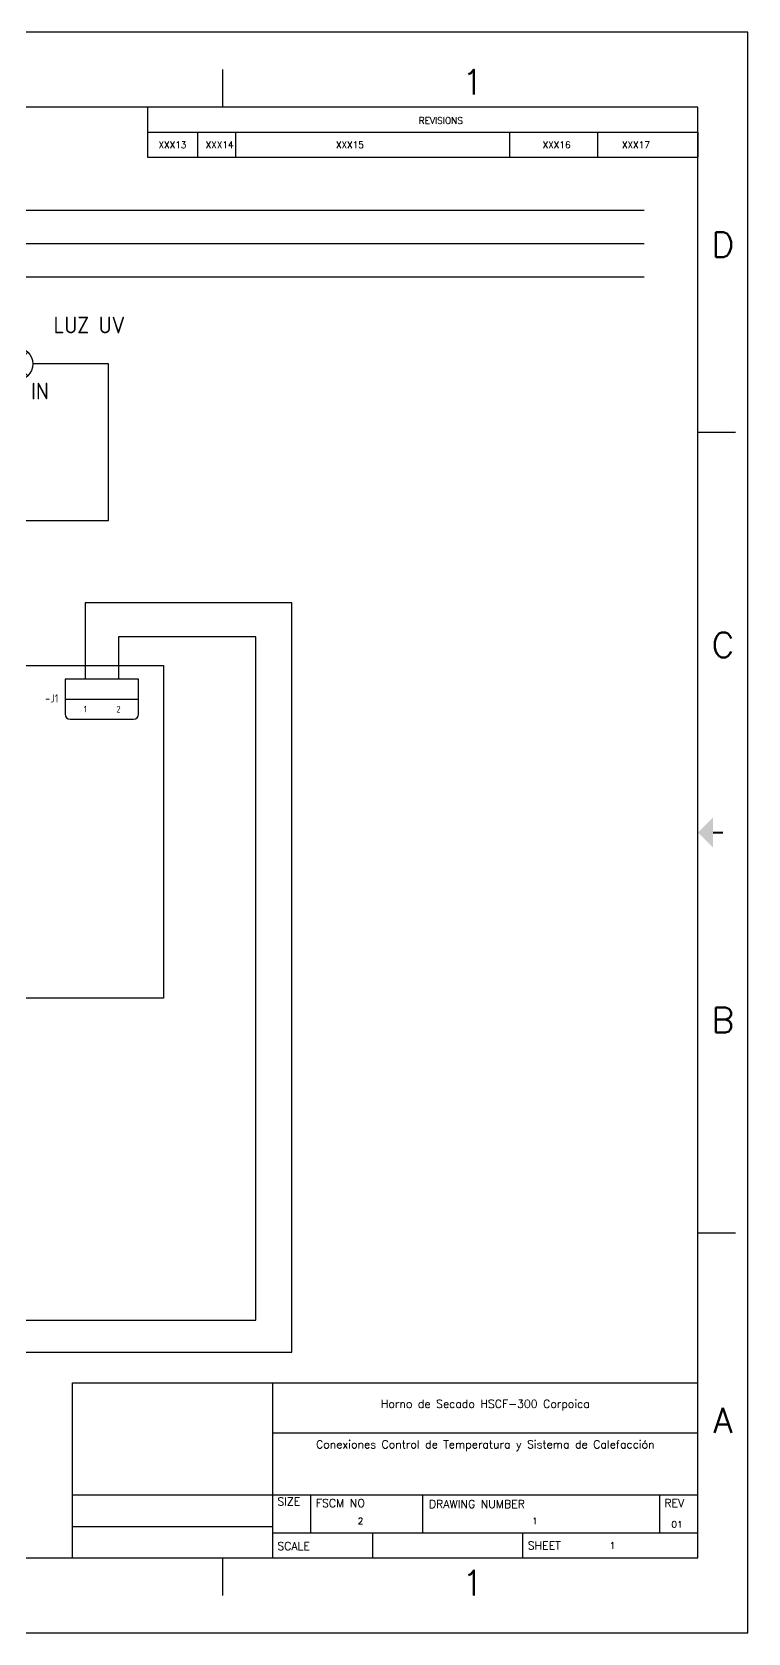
# Model space of a CAD drawing. Header units: inches. Extents: x 1 to 631, y 1 to 481.
# Drawn here: x 416.3 to 631, y 0.7 to 480.7 of the extents above; entities that cross this region are included whole.
import ezdxf
from ezdxf.enums import TextEntityAlignment as Align

# ---------------------------------------------------------------- set-up
doc = ezdxf.new("R2010")
doc.units = ezdxf.units.IN
doc.header["$MEASUREMENT"] = 0
for name, color, linetype in [('DESC', 150, 'Continuous'), ('MISC', 7, 'Continuous'), ('RED_14_THHN', 20, 'Continuous'), ('SYMS', 7, 'Continuous'), ('TAGS', 150, 'Continuous'), ('TB_LABELS', 1, 'Continuous'), ('TERMS', 123, 'Continuous'), ('Title Block', 7, 'Continuous'), ('Viewport', 7, 'Continuous'), ('WHT_12_THHN', 7, 'Continuous')]:
    doc.layers.add(name, color=color, linetype=linetype)
doc.styles.add('Roman', font='romans')
doc.styles.add('WD', font='romans.shx')
doc.styles.add('WD_IEC', font='ISOCP2.shx', dxfattribs={"width": 0.9, "height": 4})

# ---------------------------------------------------------------- blocks, each defined once
blk = doc.blocks.new('ANSI_border_C')
for p, q in [((20.5, 0.75), (20.5, 2.5)), ((14.25, 0.75), (20.5, 0.75))]:
    blk.add_line(p, q)
at = {"layer": 'Title Block'}
for p, q in [((21, 16), (0, 16)), ((21, 0), (21, 16)), ((15.75, 15.25), (15.75, 15.625)), ((20.5, 15.25), (0.5, 15.25)), ((15, 15.25), (15, 15)), ((20.5, 0.75), (20.5, 15.25)), ((15, 15), (20.5, 15)), ((20.5, 12), (20.875, 12)), ((20.5, 4), (20.875, 4)), ((0.5, 0.75), (20.5, 0.75)), ((15.75, 0.375), (15.75, 0.75)), ((0, 0), (21, 0))]:
    blk.add_line(p, q, dxfattribs=at)
at = {"layer": 'Title Block', "const_width": 0.02}
blk.add_lwpolyline([(20.75, 8), (20.65, 8)], dxfattribs=at)
at = {"layer": 'Title Block'}
blk.add_solid([(20.65, 7.85), (20.65, 8.15), (20.5, 8)], dxfattribs=at)
at = {"layer": 'Title Block', "style": 'Roman'}
for s, p in [('1', (18.25, 15.5)), ('D', (20.75, 13.875)), ('C', (20.75, 9.875)), ('B', (20.75, 6.125)), ('A', (20.75, 2.125)), ('1', (18.25, 0.5))]:
    blk.add_text(s, height=0.25, dxfattribs=at).set_placement(p, align=Align.MIDDLE_CENTER)
blk.add_text('REVISIONS', height=0.065, dxfattribs=at).set_placement((17.71, 15.083))
blk = doc.blocks.new('ANSI_REVblock_C')
blk.add_line((0, 0), (0, -0.25))
at = {"layer": 'Title Block'}
for p, q in [((-5.5, 0), (0, 0)), ((-5.5, 0), (-5.5, -0.25)), ((-5, -0.25), (-5, 0)), ((-4.62, -0.25), (-4.62, 0)), ((-1.88, -0.25), (-1.88, 0)), ((-1, -0.25), (-1, 0)), ((-5.5, -0.25), (0, -0.25))]:
    blk.add_line(p, q, dxfattribs=at)
at = {"style": 'WD'}
for tag, p in [('ZONE', (-5.391, -0.16)), ('REV', (-4.92, -0.16)), ('DESCRIPTION', (-3.618, -0.16)), ('DATE', (-1.552, -0.16)), ('APPROVED', (-0.759, -0.16))]:
    blk.add_attdef(tag, p, '', height=0.065, dxfattribs=at)
at = {"style": 'WD', "flags": 1}
blk.add_attdef('WD_TB', (-4.505, -0.154), '', height=0.03, dxfattribs=at)
blk = doc.blocks.new('ANSI_tblock_desc_C')
for p, q in [((0, 0), (0, 1.75)), ((-6.25, 0), (0, 0))]:
    blk.add_line(p, q)
at = {"layer": 'Title Block'}
for p, q in [((-6.25, 1.75), (0, 1.75)), ((-6.25, 0), (-6.25, 1.75)), ((-4.25, 0), (-4.25, 1.75)), ((-4.25, 1.25), (0, 1.25)), ((-6.25, 0.63), (0, 0.63)), ((-3.87, 0.25), (-3.87, 0.63)), ((-2.75, 0.25), (-2.75, 0.63)), ((-0.38, 0.25), (-0.38, 0.63)), ((-6.25, 0.315), (-4.25, 0.315)), ((-4.25, 0.25), (0, 0.25)), ((-3.25, 0), (-3.25, 0.25)), ((-1.75, 0), (-1.75, 0.25))]:
    blk.add_line(p, q, dxfattribs=at)
at = {"color": 0, "style": 'Roman', "flags": 8}
for tag, p in [('FNAME', (-20.636, 6.819)), ('REVDATE', (-20.636, 4.106)), ('USER', (-20.636, 1.477))]:
    blk.add_attdef(tag, p, '', height=0.15, rotation=90, dxfattribs=at)
at = {"style": 'WD'}
for tag, p in [('PROJDESC', (-2.125, 1.5)), ('TITLE1', (-2.125, 1.095)), ('TITLE2', (-2.125, 0.785))]:
    blk.add_attdef(tag, text='', height=0.08, dxfattribs=at).set_placement(p, align=Align.CENTER)
for tag, p in [('SIZE', (-4.162, 0.32)), ('FSCM_NO', (-3.4, 0.337)), ('DWG_NO', (-1.659, 0.337)), ('REV', (-0.265, 0.303)), ('SCALE', (-3.634, 0.069)), ('SHEET', (-0.883, 0.092))]:
    blk.add_attdef(tag, p, '', height=0.065, dxfattribs=at)
at = {"style": 'WD', "flags": 1}
blk.add_attdef('WD_TB', (-5.57, 0.177), '', height=0.086, dxfattribs=at)
at = {"layer": 'TB_LABELS', "style": 'WD'}
for s, p in [('SIZE', (-4.204, 0.604)), ('FSCM NO', (-3.819, 0.588)), ('DRAWING NUMBER', (-2.689, 0.579)), ('REV', (-0.336, 0.588)), ('SHEET', (-1.701, 0.164)), ('SCALE', (-4.204, 0.158))]:
    blk.add_text(s, height=0.08, dxfattribs=at).set_placement(p, align=Align.TOP_LEFT)
blk = doc.blocks.new('VCN1_1PJ_BB5')
at = {"layer": 'SYMS'}
for p, q in [((-12, 12), (-12, -9)), ((32, 12), (-12, 12)), ((32, -9), (32, 12)), ((-12, 0), (32, 0)), ((-9, -12), (29, -12))]:
    blk.add_line(p, q, dxfattribs=at)
for centre, start, end in [((-9, -9), 180, 270), ((29, -9), 270, 0)]:
    blk.add_arc(centre, 3, start, end, dxfattribs=at)
at = {"style": 'WD', "flags": 1}
blk.add_attdef('WD_JUMPERS', (0, 0), '', height=0.01, dxfattribs=at)
at = {"layer": 'SYMS', "linetype": 'Continuous', "style": 'WD_IEC', "width": 0.9, "flags": 8}
for tag, p in [('TERMDESC01J', (-2, 16)), ('TERMDESC02J', (18, 16))]:
    blk.add_attdef(tag, p, '', height=4, rotation=90, dxfattribs=at)
at = {"layer": 'SYMS', "style": 'WD_IEC'}
for tag, p in [('DESC2', (-16, 26)), ('DESC1', (-16, 33)), ('DESC3', (-16, 19)), ('INST', (-16, 12)), ('LOC', (-16, 5)), ('TAG1', (-16, -2)), ('XREF', (-16, -9.82))]:
    blk.add_attdef(tag, text='', height=5, dxfattribs=at).set_placement(p, align=Align.RIGHT)
at = {"layer": 'SYMS', "linetype": 'Continuous', "style": 'WD_IEC', "width": 0.9, "flags": 8}
for tag, p in [('X2WIRE01J', (2, 16)), ('X2WIRE02J', (22, 16))]:
    blk.add_attdef(tag, text='', height=4, rotation=90, dxfattribs=at).set_placement(p, align=Align.TOP_LEFT)
at = {"layer": 'SYMS', "style": 'WD_IEC', "flags": 1}
for tag, p in [('X2TERM01J', (0, 12)), ('X2TERM02J', (20, 12)), ('X8TERM01P', (0, -12)), ('X8TERM02P', (20, -12))]:
    blk.add_attdef(tag, p, '', height=0.02, dxfattribs=at)
at = {"layer": 'SYMS', "color": 7, "style": 'WD_IEC'}
for tag, p in [('X2_TINY_DOT_DONT_REMOVE_01J', (0, 12)), ('X2_TINY_DOT_DONT_REMOVE_02J', (20, 12)), ('X8_TINY_DOT_DONT_REMOVE_01P', (0, -12)), ('X8_TINY_DOT_DONT_REMOVE_02P', (20, -12))]:
    blk.add_attdef(tag, p, '', height=0.0002, dxfattribs=at)
at = {"layer": 'SYMS', "linetype": 'Continuous', "style": 'WD_IEC', "width": 0.9}
for tag, flags, p in [('TERM01J', 9, (0, 6)), ('TERM02J', 9, (20, 6)), ('TERM01P', 8, (0, -6)), ('TERM02P', 8, (20, -6))]:
    blk.add_attdef(tag, text='', height=4, dxfattribs=dict(at, flags=flags)).set_placement(p, align=Align.MIDDLE_CENTER)
at = {"layer": 'SYMS', "style": 'WD_IEC', "width": 0.9}
for tag, p, flags in [('X1LINK', (36, 0), 1), ('ACE_FLAG', (-2.74, -6.39), 9), ('WDBLKNAM', (-2.59, -3.41), 9), ('GENDER', (-2.3, -9.45), 9), ('FAMILY', (6.31, -7.47), 9)]:
    blk.add_attdef(tag, p, '', height=1, dxfattribs=dict(at, flags=flags))
at = {"layer": 'SYMS', "linetype": 'Continuous', "style": 'WD_IEC', "width": 0.9, "flags": 9}
for tag, p in [('ASSYCODE', (5.96, -9.77)), ('CAT', (6.4, -15.35)), ('CATDESC', (6.4, -18.04)), ('MFG', (6.46, -12.65))]:
    blk.add_attdef(tag, p, '', height=2, dxfattribs=at)
at = {"layer": 'SYMS', "linetype": 'Continuous', "style": 'WD_IEC', "width": 0.9, "flags": 8}
for tag, p in [('TERMDESC01P', (-2, -16)), ('TERMDESC02P', (18, -16))]:
    blk.add_attdef(tag, text='', height=4, rotation=90, dxfattribs=at).set_placement(p, align=Align.RIGHT)
for tag, p in [('X8WIRE01P', (2, -16)), ('X8WIRE02P', (22, -16))]:
    blk.add_attdef(tag, text='', height=4, rotation=90, dxfattribs=at).set_placement(p, align=Align.TOP_RIGHT)
blk = doc.blocks.new('HLT1H24')
for p, q in [((-2.5, 0), (-7.5, 0)), ((-1.77, 1.77), (1.77, -1.77)), ((-1.77, -1.77), (1.77, 1.77)), ((7.5, 0), (2.5, 0))]:
    blk.add_line(p, q)
blk.add_circle((0, 0), 2.5)
at = {"style": 'WD_IEC'}
for tag, height, p in [('INST', 2.5, (-2.32, 9.86)), ('LOC', 2.5, (-2.32, 6.86)), ('TAG1', 2.5, (-2.32, 3.86)), ('TERM02', 2, (7.39, 0.99)), ('DESC1', 2.5, (-2.57, -7.43)), ('DESC2', 2.5, (-2.57, -10.43)), ('DESC3', 2.5, (-2.57, -13.43))]:
    blk.add_attdef(tag, text='', height=height, dxfattribs=at).set_placement(p, align=Align.RIGHT)
at = {"style": 'WD_IEC', "flags": 9}
for tag, p in [('MFG', (5.79, 6.14)), ('CAT', (5.79, 3.64))]:
    blk.add_attdef(tag, text='', height=1.5, dxfattribs=at).set_placement(p, align=Align.RIGHT)
at = {"style": 'WD_IEC'}
blk.add_attdef('TERM01', (-7.5, 1), '', height=2, dxfattribs=at)
at = {"style": 'WD_IEC', "flags": 1}
for tag, p, height in [('X4TERM01', (-7.5, 0), 0.32), ('X1TERM02', (7.5, 0), 0.32), ('ASSYCODE', (2.59, -7.25), 1), ('FAMILY', (2.59, -8.75), 1), ('CATDESC', (2.59, -10.25), 1)]:
    blk.add_attdef(tag, p, '', height=height, dxfattribs=at)
at = {"lineweight": 15, "style": 'WD_IEC'}
blk.add_attdef('XREF', text='', height=2.5, dxfattribs=at).set_placement((-2.57, -4.43), align=Align.RIGHT)
blk.add_attdef('TYPE', (2.26, -5.32), '', height=2.5, dxfattribs=at)
at = {"style": 'WD_IEC', "width": 0.9}
blk.add_attdef('WDTAGALT', text='', height=2.5, dxfattribs=at).set_placement((-2.57, -16.43), align=Align.RIGHT)

msp = doc.modelspace()

# ---------------------------------------------------------------- linework, layer by layer
msp.add_lwpolyline([(318.27, 290.86), (455.69, 290.86), (455.69, 191.1), (318.27, 191.1)], close=True)
at = {"layer": 'RED_14_THHN'}
msp.add_line((44.42, 417.3), (599.84, 417.3), dxfattribs=at)
at = {"layer": 'WHT_12_THHN'}
for p, q in [((43.34, 427.3), (599.84, 427.3)), ((43.34, 407.3), (599.84, 407.3)), ((439.19, 381.24), (426.49, 381.24)), ((439.19, 334.27), (439.19, 381.24)), ((404.5, 334.27), (439.19, 334.27)), ((494.14, 309.58), (432.22, 309.58)), ((432.22, 309.58), (432.22, 286.72)), ((494.14, 84.98), (494.14, 309.58)), ((483.39, 299.42), (442.22, 299.42)), ((442.22, 299.42), (442.22, 286.72)), ((483.39, 94.53), (483.39, 299.42)), ((129.2, 94.53), (483.39, 94.53)), ((119.2, 84.98), (494.14, 84.98))]:
    msp.add_line(p, q, dxfattribs=at)

# ---------------------------------------------------------------- block references
at = {"xscale": 30, "yscale": 30, "zscale": 30}
msp.add_blockref('ANSI_REVblock_C', (615.95, 450.74), dxfattribs=at).add_auto_attribs({'ZONE': 'XXX13', 'REV': 'XXX14', 'DESCRIPTION': 'XXX15', 'DATE': 'XXX16', 'APPROVED': 'XXX17'})
ref = msp.add_blockref('VCN1_1PJ_BB5', (432.22, 280.72), dxfattribs=dict(xscale=0.5, yscale=0.5, zscale=0.5))
ref.add_attrib('TAG1', '-J1', dxfattribs={"layer": 'TAGS', "height": 2.5, "style": 'WD_IEC'}).set_placement((424.22, 279.72), align=Align.RIGHT)
ref.add_attrib('X8_TINY_DOT_DONT_REMOVE_01P', '.', (432.22, 274.72), dxfattribs={"layer": 'MISC', "color": 7, "height": 0.0001, "style": 'WD_IEC'})
ref.add_attrib('X2_TINY_DOT_DONT_REMOVE_01J', '.', (432.22, 286.72), dxfattribs={"layer": 'MISC', "color": 7, "height": 0.0001, "style": 'WD_IEC'})
ref.add_attrib('TERM01P', '1', dxfattribs={"layer": 'TERMS', "linetype": 'Continuous', "height": 2, "style": 'WD_IEC', "width": 0.9, "flags": 8}).set_placement((432.22, 277.72), align=Align.MIDDLE_CENTER)
ref.add_attrib('X8_TINY_DOT_DONT_REMOVE_02P', '.', (442.22, 274.72), dxfattribs={"layer": 'MISC', "color": 7, "height": 0.0001, "style": 'WD_IEC'})
ref.add_attrib('X2_TINY_DOT_DONT_REMOVE_02J', '.', (442.22, 286.72), dxfattribs={"layer": 'MISC', "color": 7, "height": 0.0001, "style": 'WD_IEC'})
ref.add_attrib('TERM02P', '2', dxfattribs={"layer": 'TERMS', "linetype": 'Continuous', "height": 2, "style": 'WD_IEC', "width": 0.9, "flags": 8}).set_placement((442.22, 277.72), align=Align.MIDDLE_CENTER)
ref = msp.add_blockref('ANSI_tblock_desc_C', (615.95, 23.24), dxfattribs=dict(xscale=30, yscale=30, zscale=30))
ref.add_attrib('PROJDESC', 'Horno de Secado HSCF-300 Corpoica', dxfattribs={"height": 2.4, "style": 'WD'}).set_placement((552.2, 68.24), align=Align.CENTER)
ref.add_attrib('TITLE1', 'Conexiones Control de Temperatura y Sistema de Calefacción', dxfattribs={"height": 2.4, "style": 'WD'}).set_placement((552.2, 56.09), align=Align.CENTER)
ref.add_attrib('FSCM_NO', '2', (513.94, 33.34), dxfattribs={"height": 1.95, "style": 'WD'})
ref.add_attrib('DWG_NO', '1', (566.19, 33.34), dxfattribs={"height": 1.95, "style": 'WD'})
ref.add_attrib('REV', '01', (608.01, 32.33), dxfattribs={"height": 1.95, "style": 'WD'})
ref.add_attrib('SHEET', '1', (589.46, 26.02), dxfattribs={"height": 1.95, "style": 'WD'})
at = {"layer": 'SYMS'}
ref = msp.add_blockref('HLT1H24', (411.49, 381.24), dxfattribs=dict(at, xscale=2, yscale=2, zscale=2))
ref.add_attrib('TYPE', 'IN', (416, 370.6), dxfattribs={"layer": 'MISC', "lineweight": 15, "height": 5, "style": 'WD_IEC'})
ref.add_attrib('TAG1', '-DS2', dxfattribs={"layer": 'TAGS', "height": 5, "style": 'WD_IEC'}).set_placement((406.85, 388.96), align=Align.RIGHT)
ref.add_attrib('DESC1', 'LUZ UV', dxfattribs={"layer": 'DESC', "height": 5, "style": 'WD_IEC'}).set_placement((444.19, 390.39), align=Align.RIGHT)
at = {"layer": 'Viewport', "xscale": 30, "yscale": 30, "zscale": 30}
msp.add_blockref('ANSI_border_C', (0.95, 0.74), dxfattribs=at)

doc.saveas('drawing.dxf')
